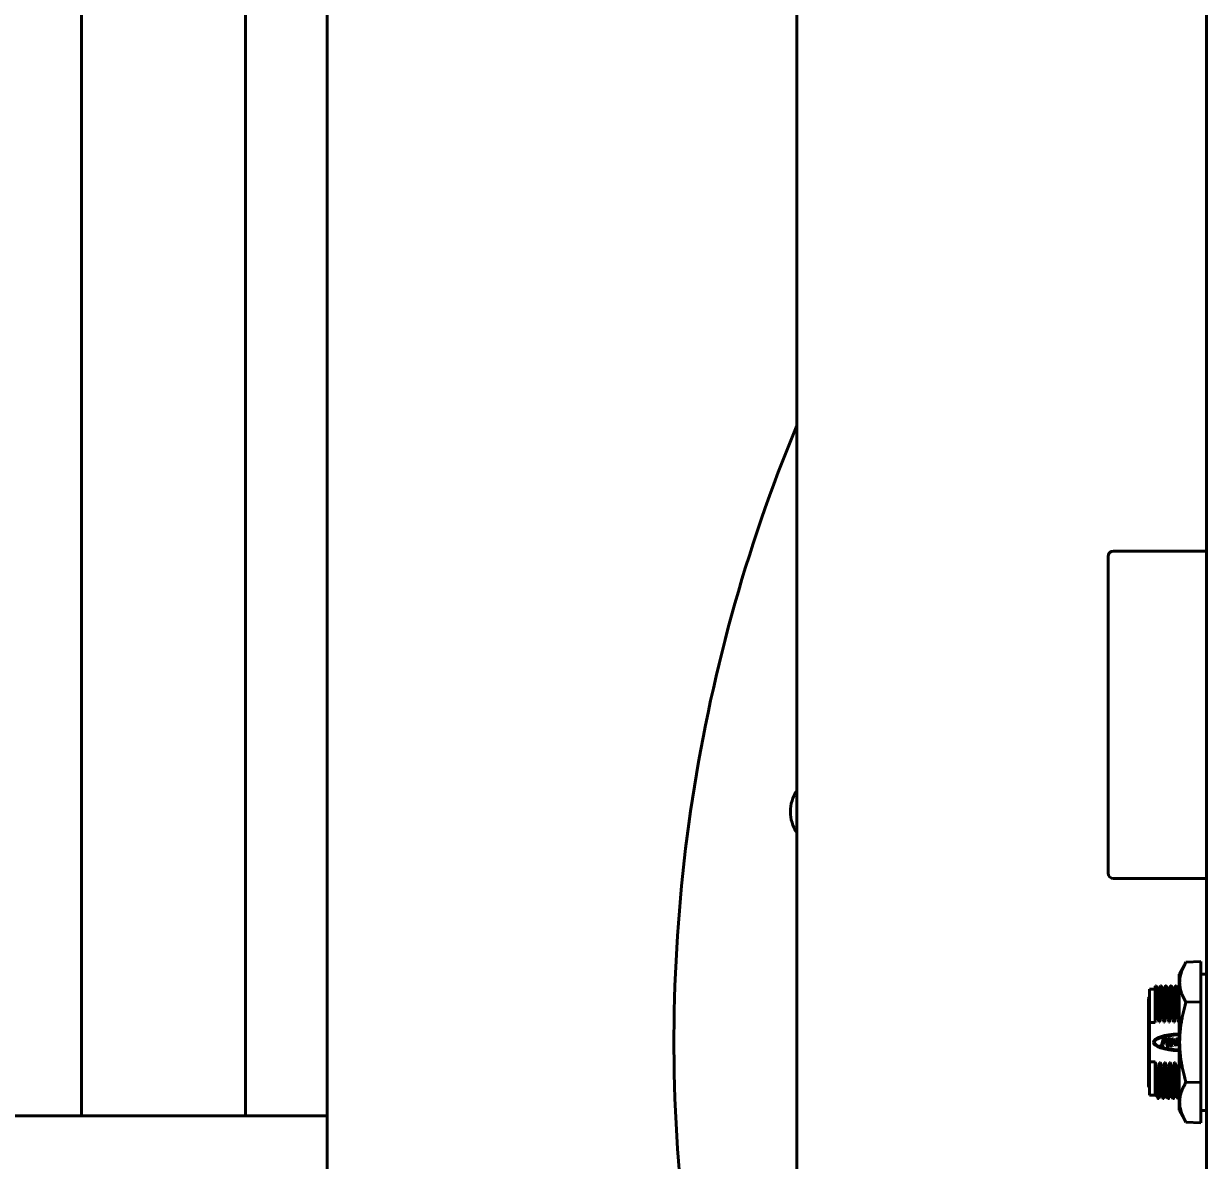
# Model space of a CAD drawing. Header units: millimetres. Extents: x 0 to 5945, y 0 to 4205.
# Drawn here: x 1362.3 to 1578.9, y 1103.8 to 1312 of the extents above; entities that cross this region are included whole.
import ezdxf

# ---------------------------------------------------------------- set-up
doc = ezdxf.new("R2010")
doc.units = ezdxf.units.MM
doc.header["$LTSCALE"] = 5
doc.layers.add('가시적인 것(ISO)', color=3, linetype='Continuous', lineweight=40)
doc.layers.add('치수(ISO)', color=2, linetype='Continuous', lineweight=25)
doc.styles.add('치수 텍스트_PSTEK_POSCO', font='isocp.shx')
doc.dimstyles.new('치수_PSTEK_POSCO', dxfattribs={"dimscale": 5, "dimtxt": 5, "dimasz": 2.5, "dimexe": 2, "dimexo": 2.5, "dimgap": 1, "dimtad": 1, "dimrnd": 1e-08, "dimdsep": 46, "dimtxsty": '치수 텍스트_PSTEK_POSCO', "dimcen": 0.09, "dimdle": 10, "dimclrd": 7, "dimclre": 7, "dimclrt": 2, "dimadec": 1, "dimazin": 2, "dimtfac": 1, "dimtmove": 0, "dimatfit": 3, "dimfxl": 0, "dimtolj": 1, "dimlwd": -1, "dimlwe": -1, "dimarcsym": 0})

# ---------------------------------------------------------------- blocks, each defined once
blk = doc.blocks.new('*D23')
at = {"layer": 'Defpoints', "color": 0}
for p in [(1464.08, 1692.59), (1014.08, 574.39), (1511.38, 574.39)]:
    blk.add_point(p, dxfattribs=at)
at = {"layer": '치수(ISO)', "color": 7}
for p, q in [((1451.58, 1692.59), (1004.08, 1692.59)), ((1014.08, 1680.09), (1014.08, 586.89)), ((1498.88, 574.39), (1004.08, 574.39))]:
    blk.add_line(p, q, dxfattribs=at)
for points in [[(1011.99, 1680.09), (1016.16, 1680.09), (1014.08, 1692.59)], [(1011.99, 586.89), (1016.16, 586.89), (1014.08, 574.39)]]:
    blk.add_solid(points, dxfattribs=at)
at = {"layer": '치수(ISO)', "color": 2, "insert": (996.57, 1096.49), "char_height": 25, "attachment_point": 4, "rotation": 90, "style": '치수 텍스트_PSTEK_POSCO'}
blk.add_mtext('\\A1;1118.2', dxfattribs=at)

msp = doc.modelspace()

# ---------------------------------------------------------------- linework, layer by layer
at = {"layer": '가시적인 것(ISO)'}
for p, q in [((1578.876, 1075.394), (1578.876, 1645.394)), ((1503.876, 1094.394), (1503.876, 1520.394)), ((1372.876, 1448.711), (1372.876, 1111.894)), ((1402.876, 1111.894), (1402.876, 1448.711)), ((1417.876, 1448.711), (1417.876, 1111.894)), ((1561.876, 1215.394), (1567.876, 1215.394)), ((1567.876, 1215.394), (1578.876, 1215.394)), ((1560.876, 1156.394), (1560.876, 1214.394)), ((1567.876, 1155.394), (1561.876, 1155.394)), ((1578.876, 1155.394), (1567.876, 1155.394)), ((1573.876, 1137.865), (1575.146, 1140.065)), ((1575.146, 1140.065), (1577.876, 1140.175)), ((1577.876, 1132.785), (1577.876, 1140.175)), ((1573.876, 1112.924), (1573.876, 1137.865)), ((1578.876, 1137.894), (1577.876, 1137.894)), ((1568.476, 1129.012), (1568.476, 1135.094)), ((1569.476, 1135.094), (1568.476, 1135.094)), ((1569.476, 1135.53), (1569.58, 1135.71)), ((1569.584, 1135.713), (1569.696, 1135.713)), ((1569.699, 1135.71), (1570.04, 1135.121)), ((1570.151, 1135.124), (1570.038, 1135.124)), ((1570.149, 1135.124), (1570.488, 1135.71)), ((1570.491, 1135.713), (1570.604, 1135.713)), ((1570.608, 1135.71), (1570.948, 1135.12)), ((1571.058, 1135.124), (1570.946, 1135.124)), ((1571.056, 1135.124), (1571.395, 1135.71)), ((1571.398, 1135.713), (1571.511, 1135.713)), ((1571.515, 1135.71), (1571.855, 1135.121)), ((1571.965, 1135.124), (1571.853, 1135.124)), ((1571.963, 1135.124), (1572.302, 1135.71)), ((1572.305, 1135.713), (1572.418, 1135.713)), ((1572.422, 1135.71), (1572.762, 1135.121)), ((1572.872, 1135.124), (1572.761, 1135.124)), ((1572.87, 1135.124), (1573.209, 1135.71)), ((1573.212, 1135.713), (1573.325, 1135.713)), ((1573.329, 1135.71), (1573.67, 1135.12)), ((1573.779, 1135.124), (1573.668, 1135.124)), ((1573.777, 1135.124), (1573.876, 1135.295)), ((1568.276, 1133.394), (1568.276, 1117.394)), ((1577.876, 1132.785), (1575.146, 1132.729)), ((1577.876, 1118.004), (1577.876, 1132.785)), ((1568.476, 1129.012), (1569.476, 1129.012)), ((1568.476, 1121.776), (1568.476, 1129.012)), ((1569.476, 1129.012), (1569.476, 1129.384)), ((1569.737, 1130.442), (1569.849, 1130.442)), ((1570.644, 1130.442), (1570.757, 1130.442)), ((1571.551, 1130.442), (1571.664, 1130.442)), ((1572.458, 1130.442), (1572.571, 1130.442)), ((1573.365, 1130.442), (1573.478, 1130.442)), ((1570.474, 1124.754), (1570.533, 1124.808)), ((1570.49, 1124.735), (1570.474, 1124.754)), ((1570.709, 1124.979), (1570.891, 1125.778)), ((1570.74, 1125.962), (1570.804, 1126.022)), ((1570.969, 1125.36), (1570.884, 1124.979)), ((1571.14, 1125.36), (1570.969, 1125.36)), ((1571.038, 1124.794), (1570.975, 1124.735)), ((1571.099, 1125.927), (1570.987, 1125.445)), ((1570.987, 1125.445), (1571.183, 1125.445)), ((1571.031, 1124.808), (1571.038, 1124.794)), ((1571.187, 1125.927), (1571.099, 1125.927)), ((1571.282, 1125.144), (1571.267, 1125.161)), ((1571.343, 1125.176), (1571.282, 1125.144)), ((1571.45, 1125.65), (1571.343, 1125.176)), ((1571.374, 1125.626), (1571.43, 1125.661)), ((1571.43, 1125.661), (1571.45, 1125.65)), ((1571.542, 1124.754), (1571.6, 1124.808)), ((1571.557, 1124.735), (1571.542, 1124.754)), ((1571.597, 1125.631), (1571.581, 1125.64)), ((1571.657, 1125.674), (1571.597, 1125.631)), ((1571.774, 1124.979), (1571.959, 1125.778)), ((1571.808, 1125.962), (1571.872, 1126.022)), ((1572.133, 1125.778), (1571.95, 1124.979)), ((1572.106, 1124.794), (1572.042, 1124.735)), ((1572.099, 1124.808), (1572.106, 1124.794)), ((1572.227, 1124.754), (1572.285, 1124.808)), ((1572.239, 1124.735), (1572.227, 1124.754)), ((1572.372, 1126.003), (1572.314, 1125.949)), ((1572.358, 1126.022), (1572.372, 1126.003)), ((1572.461, 1124.979), (1572.654, 1125.816)), ((1572.491, 1125.962), (1572.546, 1126.016)), ((1572.503, 1125.947), (1572.491, 1125.962)), ((1572.748, 1125.843), (1572.567, 1124.979)), ((1572.725, 1124.794), (1572.661, 1124.735)), ((1572.716, 1124.808), (1572.725, 1124.794)), ((1573.288, 1124.713), (1572.748, 1125.843)), ((1572.855, 1126.022), (1573.339, 1124.959)), ((1573.364, 1124.713), (1573.288, 1124.713)), ((1573.339, 1124.959), (1573.5, 1125.788)), ((1573.34, 1125.962), (1573.403, 1126.022)), ((1573.601, 1125.788), (1573.364, 1124.713)), ((1573.676, 1124.754), (1573.734, 1124.808)), ((1573.692, 1124.735), (1573.676, 1124.754)), ((1573.837, 1126.003), (1573.781, 1125.949)), ((1573.823, 1126.022), (1573.837, 1126.003)), ((1569.476, 1121.776), (1568.476, 1121.776)), ((1568.476, 1115.694), (1568.476, 1121.776)), ((1569.476, 1121.702), (1569.476, 1121.776)), ((1569.996, 1120.347), (1569.884, 1120.347)), ((1570.905, 1120.347), (1570.791, 1120.347)), ((1571.227, 1121.698), (1571.341, 1121.698)), ((1571.812, 1120.347), (1571.699, 1120.347)), ((1572.719, 1120.347), (1572.606, 1120.347)), ((1573.626, 1120.347), (1573.513, 1120.347)), ((1570.356, 1119.594), (1570.356, 1119.594)), ((1570.375, 1118.642), (1570.375, 1118.642)), ((1570.488, 1118.641), (1570.488, 1118.641)), ((1575.146, 1118.059), (1577.876, 1118.004)), ((1577.876, 1110.614), (1577.876, 1118.004)), ((1569.476, 1115.694), (1568.476, 1115.694)), ((1569.586, 1115.667), (1569.476, 1115.477)), ((1569.694, 1115.667), (1569.584, 1115.667)), ((1570.034, 1115.079), (1569.692, 1115.67)), ((1570.493, 1115.667), (1570.153, 1115.079)), ((1570.601, 1115.667), (1570.491, 1115.667)), ((1570.941, 1115.079), (1570.6, 1115.67)), ((1571.4, 1115.665), (1571.061, 1115.079)), ((1571.509, 1115.665), (1571.398, 1115.665)), ((1571.848, 1115.079), (1571.508, 1115.668)), ((1572.307, 1115.665), (1571.968, 1115.079)), ((1572.417, 1115.665), (1572.305, 1115.665)), ((1572.755, 1115.079), (1572.415, 1115.668)), ((1573.214, 1115.665), (1572.875, 1115.079)), ((1573.324, 1115.665), (1573.212, 1115.665)), ((1573.663, 1115.079), (1573.322, 1115.668)), ((1570.037, 1115.076), (1570.15, 1115.076)), ((1570.944, 1115.076), (1571.058, 1115.076)), ((1571.852, 1115.076), (1571.965, 1115.076)), ((1572.759, 1115.076), (1572.872, 1115.076)), ((1573.666, 1115.076), (1573.779, 1115.076)), ((1573.876, 1115.241), (1573.782, 1115.079)), ((1177.876, 1111.894), (1417.876, 1111.894)), ((1417.876, 1111.894), (1417.876, 1096.894)), ((1573.876, 1112.924), (1575.146, 1110.724)), ((1578.876, 1112.894), (1577.876, 1112.894)), ((1575.146, 1110.724), (1577.876, 1110.614))]:
    msp.add_line(p, q, dxfattribs=at)
for centre, radius, start, end in [((1776.376, 1125.394), 295, 157.47744, 186.03205), ((1561.876, 1214.394), 1, 90, 180), ((1509.701, 1167.632), 7, 146.30692, 213.69308), ((1561.876, 1156.394), 1, 180, 270), ((1568.476, 1133.394), 0.2, 90, 180), ((1568.476, 1117.394), 0.2, 180, 270)]:
    msp.add_arc(centre, radius, start, end, dxfattribs=at)
for centre, major_axis, ratio, start_param, end_param in [((1574.976, 1125.394), (5.8, 0), 0.2758621, 1.7616073, 3.1415927), ((1574.976, 1125.394), (5.6, 0), 0.25, 1.7685105, 3.1415927), ((1574.976, 1125.394), (5.8, 0), 0.2758621, 3.1415927, 4.521578), ((1574.976, 1125.394), (5.6, 0), 0.25, 3.1415927, 4.5146748), ((1571.301, 1124.495), (1.07, -0.142), 0.1917188, 1.9063039, 2.1767686), ((1569.091, 1123.896), (2.176, 1.418), 0.1670275, 6.1747544, 6.5340703), ((1567.691, 1128.936), (3.63, -3.443), 0.1578443, 6.1183124, 6.3038624), ((1569.539, 1125.587), (1.967, 0.288), 0.0924595, 0.2116054, 0.5634262), ((1571.318, 1126.372), (-0.009, -0.882), 0.134896, 0.1872948, 0.5639309), ((1569.329, 1115.462), (-2.21, -10.387), 0.0413679, 2.9495832, 3.0793387), ((1572.369, 1124.495), (1.07, -0.142), 0.1917158, 1.9062805, 2.1767545), ((1571.175, 1126.575), (1.673, -0.346), 0.2648858, 5.1959274, 5.3758101), ((1571.662, 1125.6), (-0.287, -0.324), 0.3567504, 2.7581488, 3.2301409), ((1571.861, 1125.601), (-0.103, -0.285), 0.1382482, 2.2921434, 2.7768595), ((1572.243, 1125.495), (0.122, -0.66), 0.3105123, 0.2262824, 0.6173129), ((1572.751, 1124.569), (0.657, -0.082), 0.2349117, 1.7369667, 2.0604087), ((1572.264, 1125.933), (0.357, -0.002), 0.0588768, 0.1643971, 0.8349243), ((1571.092, 1124.608), (1.553, 1.307), 0.1707865, 6.1404925, 6.3816425), ((1572.592, 1125.706), (-0.065, -0.173), 0.1448799, 2.3112342, 2.7728068), ((1574.835, 1125.204), (1.202, -0.668), 0.2815411, 2.7743167, 3.0531672), ((1571.205, 1125.538), (2.659, -0.671), 0.1143849, 5.9977258, 6.2095858)]:
    msp.add_ellipse(centre, major_axis=major_axis, ratio=ratio, start_param=start_param, end_param=end_param, dxfattribs=at)
for points in [[(1575.146, 1140.065), (1572.991, 1136.332), (1575.146, 1132.729)], [(1575.146, 1132.729), (1572.991, 1125.394), (1575.146, 1118.059)], [(1575.146, 1118.059), (1572.991, 1114.457), (1575.146, 1110.724)]]:
    msp.add_rational_spline(points, [1.24077700271, 1.4412632765, 1.24077700271], degree=2, dxfattribs=at)
for points, knots in [([(1569.476, 1129.384), (1569.476, 1130.09), (1569.476, 1130.763), (1569.476, 1132.009), (1569.476, 1132.579), (1569.476, 1133.942), (1569.476, 1134.594), (1569.476, 1135.376), (1569.476, 1135.53), (1569.476, 1135.53)], [0.0000042, 0.0000042, 0.0000042, 0.0000042, 0.2293204, 0.2293204, 0.4607423, 0.4607423, 0.8568907, 0.8568907, 1.2060205, 1.2060205, 1.2060205, 1.2060205]), ([(1569.58, 1135.71), (1569.589, 1135.725), (1569.598, 1135.683), (1569.618, 1135.455), (1569.63, 1135.233), (1569.648, 1134.707), (1569.656, 1134.451), (1569.67, 1133.929), (1569.676, 1133.681), (1569.691, 1133.002), (1569.7, 1132.546), (1569.718, 1131.549), (1569.728, 1131.011), (1569.737, 1130.442)], [0.7414447, 0.7414447, 0.7414447, 0.7414447, 0.9303668, 0.9303668, 1.1734305, 1.1734305, 1.3413473, 1.3413473, 1.4696628, 1.4696628, 1.6648162, 1.6648162, 1.8607312, 1.8607312, 1.8607312, 1.8607312]), ([(1569.849, 1130.442), (1569.837, 1131.191), (1569.826, 1131.885), (1569.803, 1133.084), (1569.791, 1133.595), (1569.771, 1134.333), (1569.764, 1134.597), (1569.748, 1135.099), (1569.739, 1135.314), (1569.718, 1135.629), (1569.706, 1135.713), (1569.696, 1135.713)], [0.000001, 0.000001, 0.000001, 0.000001, 0.2578118, 0.2578118, 0.4964857, 0.4964857, 0.6622203, 0.6622203, 0.8668875, 0.8668875, 1.0947056, 1.0947056, 1.0947056, 1.0947056]), ([(1570.207, 1129.091), (1570.205, 1129.182), (1570.204, 1129.272), (1570.201, 1129.464), (1570.199, 1129.565), (1570.19, 1130.109), (1570.184, 1130.536), (1570.173, 1131.169), (1570.169, 1131.39), (1570.162, 1131.774), (1570.159, 1131.939), (1570.15, 1132.385), (1570.143, 1132.653), (1570.133, 1133.031), (1570.13, 1133.154), (1570.124, 1133.377), (1570.121, 1133.477), (1570.11, 1133.883), (1570.103, 1134.15), (1570.092, 1134.461), (1570.089, 1134.544), (1570.082, 1134.681), (1570.08, 1134.737), (1570.072, 1134.866), (1570.067, 1134.931), (1570.056, 1135.044), (1570.05, 1135.086), (1570.043, 1135.113), (1570.041, 1135.118), (1570.04, 1135.121)], [0.0000559, 0.0000559, 0.0000559, 0.0000559, 0.0295155, 0.0295155, 0.063103, 0.063103, 0.2115541, 0.2115541, 0.2948344, 0.2948344, 0.3612605, 0.3612605, 0.4792978, 0.4792978, 0.5394979, 0.5394979, 0.5930726, 0.5930726, 0.7653786, 0.7653786, 0.8365214, 0.8365214, 0.8950194, 0.8950194, 0.9852947, 0.9852947, 1.0939013, 1.0939013, 1.1259887, 1.1259887, 1.1259887, 1.1259887]), ([(1570.151, 1135.124), (1570.151, 1135.124), (1570.151, 1135.124), (1570.154, 1135.124), (1570.157, 1135.117), (1570.164, 1135.085), (1570.167, 1135.059), (1570.178, 1134.946), (1570.186, 1134.826), (1570.202, 1134.491), (1570.211, 1134.271), (1570.228, 1133.755), (1570.237, 1133.465), (1570.249, 1132.953), (1570.253, 1132.761), (1570.264, 1132.209), (1570.272, 1131.831), (1570.283, 1131.239), (1570.286, 1131.044), (1570.299, 1130.4), (1570.307, 1129.931), (1570.318, 1129.327), (1570.319, 1129.21), (1570.321, 1129.091)], [4.2347429, 4.2347429, 4.2347429, 4.2347429, 4.2351609, 4.2351609, 4.2993114, 4.2993114, 4.3742543, 4.3742543, 4.5345358, 4.5345358, 4.7067256, 4.7067256, 4.8695457, 4.8695457, 4.9591561, 4.9591561, 5.1130645, 5.1130645, 5.1852827, 5.1852827, 5.3459225, 5.3459225, 5.3842368, 5.3842368, 5.3842368, 5.3842368]), ([(1570.488, 1135.71), (1570.495, 1135.724), (1570.503, 1135.693), (1570.52, 1135.528), (1570.529, 1135.373), (1570.547, 1134.954), (1570.556, 1134.699), (1570.578, 1133.934), (1570.591, 1133.365), (1570.611, 1132.37), (1570.617, 1132.015), (1570.63, 1131.258), (1570.637, 1130.859), (1570.644, 1130.442)], [4.3135885, 4.3135885, 4.3135885, 4.3135885, 4.4788692, 4.4788692, 4.6794026, 4.6794026, 4.8669111, 4.8669111, 5.1482765, 5.1482765, 5.2899094, 5.2899094, 5.4332392, 5.4332392, 5.4332392, 5.4332392]), ([(1570.757, 1130.442), (1570.747, 1131.048), (1570.738, 1131.619), (1570.718, 1132.669), (1570.708, 1133.147), (1570.692, 1133.868), (1570.685, 1134.138), (1570.675, 1134.508), (1570.671, 1134.629), (1570.658, 1135.019), (1570.649, 1135.24), (1570.629, 1135.585), (1570.619, 1135.688), (1570.607, 1135.712), (1570.605, 1135.713), (1570.604, 1135.713)], [0.000001, 0.000001, 0.000001, 0.000001, 0.2086512, 0.2086512, 0.4166256, 0.4166256, 0.5632822, 0.5632822, 0.6422274, 0.6422274, 0.8394582, 0.8394582, 1.0658651, 1.0658651, 1.0943596, 1.0943596, 1.0943596, 1.0943596]), ([(1570.948, 1135.12), (1570.949, 1135.119), (1570.95, 1135.117), (1570.971, 1135.057), (1570.99, 1134.705), (1571.028, 1133.621), (1571.047, 1132.805), (1571.083, 1131.044), (1571.1, 1130.019), (1571.115, 1129.091)], [-0.75584276, -0.75584276, -0.75584276, -0.75584276, -0.7483725, -0.7483725, -0.55015125, -0.55015125, -0.30093604, -0.30093604, 0, 0, 0, 0]), ([(1571.058, 1135.124), (1571.06, 1135.124), (1571.062, 1135.121), (1571.085, 1135.057), (1571.103, 1134.705), (1571.142, 1133.621), (1571.161, 1132.805), (1571.196, 1131.044), (1571.213, 1130.019), (1571.228, 1129.091)], [1.10521014, 1.10521014, 1.10521014, 1.10521014, 1.12587038, 1.12587038, 1.33725668, 1.33725668, 1.60302375, 1.60302375, 1.92394676, 1.92394676, 1.92394676, 1.92394676]), ([(1571.395, 1135.71), (1571.397, 1135.714), (1571.4, 1135.714), (1571.413, 1135.688), (1571.423, 1135.584), (1571.443, 1135.239), (1571.452, 1135.017), (1571.465, 1134.627), (1571.469, 1134.506), (1571.479, 1134.138), (1571.486, 1133.87), (1571.503, 1133.151), (1571.512, 1132.673), (1571.531, 1131.621), (1571.541, 1131.05), (1571.551, 1130.442)], [1.9168208, 1.9168208, 1.9168208, 1.9168208, 1.9705985, 1.9705985, 2.1972149, 2.1972149, 2.394561, 2.394561, 2.4734645, 2.4734645, 2.6188598, 2.6188598, 2.8272445, 2.8272445, 3.0363189, 3.0363189, 3.0363189, 3.0363189]), ([(1571.664, 1130.442), (1571.653, 1131.186), (1571.64, 1131.875), (1571.62, 1132.952), (1571.611, 1133.369), (1571.596, 1133.976), (1571.591, 1134.192), (1571.576, 1134.698), (1571.568, 1134.956), (1571.554, 1135.269), (1571.549, 1135.362), (1571.536, 1135.575), (1571.528, 1135.661), (1571.517, 1135.707), (1571.514, 1135.713), (1571.511, 1135.713)], [0.000001, 0.000001, 0.000001, 0.000001, 0.2559486, 0.2559486, 0.445259, 0.445259, 0.5654299, 0.5654299, 0.7548533, 0.7548533, 0.8555968, 0.8555968, 1.0337886, 1.0337886, 1.094341, 1.094341, 1.094341, 1.094341]), ([(1571.855, 1135.121), (1571.87, 1135.095), (1571.887, 1134.911), (1571.921, 1134.082), (1571.94, 1133.452), (1571.971, 1131.993), (1571.981, 1131.467), (1572.002, 1130.333), (1572.012, 1129.725), (1572.022, 1129.09)], [-1.3212678, -1.3212678, -1.3212678, -1.3212678, -0.8395046, -0.8395046, -0.4108832, -0.4108832, -0.2057833, -0.2057833, 0, 0, 0, 0]), ([(1571.965, 1135.124), (1571.981, 1135.124), (1571.998, 1134.948), (1572.034, 1134.082), (1572.053, 1133.452), (1572.084, 1131.993), (1572.095, 1131.467), (1572.115, 1130.333), (1572.125, 1129.725), (1572.135, 1129.09)], [3.59443048, 3.59443048, 3.59443048, 3.59443048, 3.93545673, 3.93545673, 4.21549589, 4.21549589, 4.34949758, 4.34949758, 4.48394582, 4.48394582, 4.48394582, 4.48394582]), ([(1572.302, 1135.71), (1572.306, 1135.718), (1572.31, 1135.711), (1572.329, 1135.623), (1572.343, 1135.401), (1572.366, 1134.827), (1572.374, 1134.575), (1572.388, 1134.059), (1572.394, 1133.814), (1572.406, 1133.308), (1572.411, 1133.052), (1572.431, 1132.091), (1572.444, 1131.303), (1572.458, 1130.442)], [4.3133257, 4.3133257, 4.3133257, 4.3133257, 4.4064252, 4.4064252, 4.7159522, 4.7159522, 4.8895285, 4.8895285, 5.0204662, 5.0204662, 5.1370735, 5.1370735, 5.4334512, 5.4334512, 5.4334512, 5.4334512]), ([(1572.571, 1130.442), (1572.563, 1130.958), (1572.555, 1131.448), (1572.541, 1132.193), (1572.536, 1132.466), (1572.522, 1133.189), (1572.513, 1133.606), (1572.497, 1134.244), (1572.49, 1134.487), (1572.479, 1134.828), (1572.475, 1134.946), (1572.462, 1135.266), (1572.453, 1135.43), (1572.439, 1135.617), (1572.433, 1135.668), (1572.424, 1135.707), (1572.421, 1135.713), (1572.418, 1135.713)], [0.000001, 0.000001, 0.000001, 0.000001, 0.1775623, 0.1775623, 0.2880686, 0.2880686, 0.4855654, 0.4855654, 0.63237, 0.63237, 0.7224337, 0.7224337, 0.9050859, 0.9050859, 1.030779, 1.030779, 1.0940936, 1.0940936, 1.0940936, 1.0940936]), ([(1572.762, 1135.121), (1572.781, 1135.088), (1572.799, 1134.804), (1572.834, 1133.907), (1572.853, 1133.172), (1572.88, 1131.906), (1572.89, 1131.394), (1572.909, 1130.295), (1572.919, 1129.708), (1572.929, 1129.091)], [-1.0091894, -1.0091894, -1.0091894, -1.0091894, -0.7464096, -0.7464096, -0.4001129, -0.4001129, -0.1999697, -0.1999697, 0, 0, 0, 0]), ([(1572.872, 1135.124), (1572.893, 1135.124), (1572.911, 1134.829), (1572.948, 1133.907), (1572.966, 1133.172), (1572.993, 1131.906), (1573.003, 1131.394), (1573.023, 1130.295), (1573.033, 1129.708), (1573.043, 1129.091)], [3.5154565, 3.5154565, 3.5154565, 3.5154565, 3.8660147, 3.8660147, 4.3000441, 4.3000441, 4.5508927, 4.5508927, 4.8015238, 4.8015238, 4.8015238, 4.8015238]), ([(1573.209, 1135.71), (1573.213, 1135.717), (1573.217, 1135.711), (1573.227, 1135.666), (1573.233, 1135.618), (1573.243, 1135.489), (1573.248, 1135.414), (1573.262, 1135.124), (1573.272, 1134.848), (1573.29, 1134.275), (1573.297, 1134.02), (1573.313, 1133.308), (1573.323, 1132.816), (1573.339, 1131.994), (1573.344, 1131.704), (1573.355, 1131.093), (1573.36, 1130.773), (1573.365, 1130.442)], [4.3137166, 4.3137166, 4.3137166, 4.3137166, 4.4048115, 4.4048115, 4.5236908, 4.5236908, 4.6223241, 4.6223241, 4.8439406, 4.8439406, 4.9877627, 4.9877627, 5.2071397, 5.2071397, 5.3186089, 5.3186089, 5.4324693, 5.4324693, 5.4324693, 5.4324693]), ([(1573.478, 1130.442), (1573.47, 1130.97), (1573.462, 1131.471), (1573.445, 1132.403), (1573.436, 1132.833), (1573.419, 1133.641), (1573.41, 1134.011), (1573.392, 1134.671), (1573.382, 1134.951), (1573.363, 1135.384), (1573.354, 1135.536), (1573.338, 1135.684), (1573.332, 1135.713), (1573.325, 1135.713)], [0.000001, 0.000001, 0.000001, 0.000001, 0.1815864, 0.1815864, 0.3616743, 0.3616743, 0.5537251, 0.5537251, 0.7574263, 0.7574263, 0.9587101, 0.9587101, 1.0943423, 1.0943423, 1.0943423, 1.0943423]), ([(1573.67, 1135.12), (1573.686, 1135.091), (1573.703, 1134.865), (1573.739, 1133.98), (1573.758, 1133.286), (1573.786, 1131.937), (1573.796, 1131.422), (1573.816, 1130.308), (1573.826, 1129.712), (1573.836, 1129.091)], [-1.1305022, -1.1305022, -1.1305022, -1.1305022, -0.7880239, -0.7880239, -0.4040334, -0.4040334, -0.2016665, -0.2016665, 0, 0, 0, 0]), ([(1573.779, 1135.124), (1573.797, 1135.124), (1573.815, 1134.896), (1573.848, 1134.09), (1573.862, 1133.602), (1573.876, 1132.998)], [6.69818425, 6.69818425, 6.69818425, 6.69818425, 7.08403649, 7.08403649, 7.39145673, 7.39145673, 7.39145673, 7.39145673]), ([(1569.737, 1130.442), (1569.689, 1130.264), (1569.643, 1130.086), (1569.556, 1129.733), (1569.515, 1129.559), (1569.477, 1129.384)], [-0.10893792, -0.10893792, -0.10893792, -0.10893792, -0.0536825, -0.0536825, 0, 0, 0, 0]), ([(1570.207, 1129.091), (1570.155, 1129.313), (1570.099, 1129.535), (1569.98, 1129.985), (1569.916, 1130.214), (1569.849, 1130.442)], [-0.13975055, -0.13975055, -0.13975055, -0.13975055, -0.07128731, -0.07128731, -0.00002815, -0.00002815, -0.00002815, -0.00002815]), ([(1570.321, 1129.091), (1570.302, 1129.091), (1570.283, 1129.091), (1570.245, 1129.091), (1570.226, 1129.091), (1570.207, 1129.091)], [-0.011446096, -0.011446096, -0.011446096, -0.011446096, -0.005745041, -0.005745041, -0.000000114, -0.000000114, -0.000000114, -0.000000114]), ([(1570.644, 1130.442), (1570.583, 1130.214), (1570.524, 1129.986), (1570.417, 1129.536), (1570.367, 1129.314), (1570.321, 1129.091)], [-0.13889662, -0.13889662, -0.13889662, -0.13889662, -0.0682014, -0.0682014, -0.00001531, -0.00001531, -0.00001531, -0.00001531]), ([(1571.115, 1129.091), (1571.063, 1129.313), (1571.008, 1129.535), (1570.888, 1129.985), (1570.824, 1130.214), (1570.757, 1130.442)], [-0.13974804, -0.13974804, -0.13974804, -0.13974804, -0.0712245, -0.0712245, -0.00000951, -0.00000951, -0.00000951, -0.00000951]), ([(1571.228, 1129.091), (1571.209, 1129.091), (1571.19, 1129.091), (1571.153, 1129.091), (1571.134, 1129.091), (1571.115, 1129.091)], [-0.011355843, -0.011355843, -0.011355843, -0.011355843, -0.005684941, -0.005684941, -0.000015072, -0.000015072, -0.000015072, -0.000015072]), ([(1571.551, 1130.442), (1571.49, 1130.214), (1571.431, 1129.986), (1571.324, 1129.536), (1571.274, 1129.314), (1571.228, 1129.091)], [-0.13889926, -0.13889926, -0.13889926, -0.13889926, -0.06819181, -0.06819181, 0, 0, 0, 0]), ([(1572.022, 1129.09), (1571.97, 1129.313), (1571.915, 1129.535), (1571.795, 1129.986), (1571.731, 1130.214), (1571.664, 1130.442)], [-0.1397916, -0.1397916, -0.1397916, -0.1397916, -0.07118764, -0.07118764, -0.00000281, -0.00000281, -0.00000281, -0.00000281]), ([(1572.135, 1129.09), (1572.117, 1129.09), (1572.098, 1129.09), (1572.06, 1129.09), (1572.041, 1129.09), (1572.022, 1129.09)], [-0.011392359, -0.011392359, -0.011392359, -0.011392359, -0.005716617, -0.005716617, -0.000044428, -0.000044428, -0.000044428, -0.000044428]), ([(1572.458, 1130.442), (1572.397, 1130.214), (1572.338, 1129.986), (1572.231, 1129.536), (1572.181, 1129.313), (1572.136, 1129.091)], [-0.13893351, -0.13893351, -0.13893351, -0.13893351, -0.06825558, -0.06825558, 0, 0, 0, 0]), ([(1572.929, 1129.091), (1572.877, 1129.314), (1572.822, 1129.535), (1572.703, 1129.986), (1572.639, 1130.214), (1572.571, 1130.442)], [-0.13983379, -0.13983379, -0.13983379, -0.13983379, -0.07118482, -0.07118482, -0.00000499, -0.00000499, -0.00000499, -0.00000499]), ([(1573.043, 1129.091), (1573.024, 1129.091), (1573.005, 1129.091), (1572.967, 1129.091), (1572.948, 1129.091), (1572.929, 1129.091)], [-0.011348355, -0.011348355, -0.011348355, -0.011348355, -0.005678347, -0.005678347, -0.000009147, -0.000009147, -0.000009147, -0.000009147]), ([(1573.365, 1130.442), (1573.304, 1130.214), (1573.245, 1129.986), (1573.138, 1129.535), (1573.088, 1129.314), (1573.043, 1129.091)], [-0.13881218, -0.13881218, -0.13881218, -0.13881218, -0.06822643, -0.06822643, 0, 0, 0, 0]), ([(1573.836, 1129.091), (1573.784, 1129.313), (1573.729, 1129.535), (1573.61, 1129.986), (1573.545, 1130.214), (1573.478, 1130.442)], [-0.13976226, -0.13976226, -0.13976226, -0.13976226, -0.0711975, -0.0711975, -0.0000093, -0.0000093, -0.0000093, -0.0000093]), ([(1569.476, 1121.703), (1569.485, 1121.703), (1569.493, 1121.703), (1569.509, 1121.703), (1569.517, 1121.703), (1569.525, 1121.703)], [-0.0051007561, -0.0051007561, -0.0051007561, -0.0051007561, -0.002597051, -0.002597051, -0.0002084701, -0.0002084701, -0.0002084701, -0.0002084701]), ([(1569.476, 1118.227), (1569.476, 1118.689), (1569.476, 1119.202), (1569.476, 1120.361), (1569.476, 1121.015), (1569.476, 1121.701)], [0.00009603, 0.00009603, 0.00009603, 0.00009603, 0.20539549, 0.20539549, 0.42988737, 0.42988737, 0.42988737, 0.42988737]), ([(1569.525, 1121.703), (1569.578, 1121.479), (1569.633, 1121.255), (1569.753, 1120.803), (1569.817, 1120.575), (1569.884, 1120.347)], [-0.14033979, -0.14033979, -0.14033979, -0.14033979, -0.07118876, -0.07118876, -0.00000564, -0.00000564, -0.00000564, -0.00000564]), ([(1569.525, 1121.703), (1569.529, 1121.463), (1569.533, 1121.228), (1569.542, 1120.654), (1569.548, 1120.321), (1569.561, 1119.632), (1569.568, 1119.281), (1569.581, 1118.632), (1569.587, 1118.336), (1569.602, 1117.674), (1569.61, 1117.329), (1569.624, 1116.821), (1569.63, 1116.635), (1569.642, 1116.334), (1569.647, 1116.214), (1569.657, 1116.027), (1569.662, 1115.955), (1569.672, 1115.801), (1569.678, 1115.736), (1569.687, 1115.685), (1569.689, 1115.675), (1569.692, 1115.67)], [0.0000138, 0.0000138, 0.0000138, 0.0000138, 0.0776834, 0.0776834, 0.1931859, 0.1931859, 0.3257509, 0.3257509, 0.4526178, 0.4526178, 0.6291602, 0.6291602, 0.7517901, 0.7517901, 0.8551057, 0.8551057, 0.9384712, 0.9384712, 1.0692003, 1.0692003, 1.1255396, 1.1255396, 1.1255396, 1.1255396]), ([(1569.884, 1120.347), (1569.89, 1119.983), (1569.896, 1119.632), (1569.908, 1118.963), (1569.913, 1118.644), (1569.93, 1117.753), (1569.942, 1117.23), (1569.961, 1116.494), (1569.968, 1116.237), (1569.984, 1115.732), (1569.994, 1115.509), (1570.014, 1115.194), (1570.023, 1115.103), (1570.034, 1115.077), (1570.036, 1115.076), (1570.037, 1115.076)], [0.000001, 0.000001, 0.000001, 0.000001, 0.1251082, 0.1251082, 0.2490433, 0.2490433, 0.4913716, 0.4913716, 0.6498155, 0.6498155, 0.8547075, 0.8547075, 1.0611773, 1.0611773, 1.0943562, 1.0943562, 1.0943562, 1.0943562]), ([(1569.996, 1120.347), (1570.058, 1120.574), (1570.116, 1120.803), (1570.224, 1121.253), (1570.274, 1121.475), (1570.32, 1121.698)], [-0.13903698, -0.13903698, -0.13903698, -0.13903698, -0.06833088, -0.06833088, -0.00008384, -0.00008384, -0.00008384, -0.00008384]), ([(1570.153, 1115.079), (1570.145, 1115.066), (1570.138, 1115.096), (1570.119, 1115.289), (1570.106, 1115.522), (1570.079, 1116.237), (1570.066, 1116.74), (1570.035, 1118.182), (1570.014, 1119.197), (1569.996, 1120.347)], [1.2787875, 1.2787875, 1.2787875, 1.2787875, 1.4423313, 1.4423313, 1.7090634, 1.7090634, 2.0033326, 2.0033326, 2.3988543, 2.3988543, 2.3988543, 2.3988543]), ([(1570.32, 1121.698), (1570.335, 1120.804), (1570.349, 1119.958), (1570.364, 1119.202), (1570.368, 1118.971), (1570.373, 1118.748), (1570.377, 1118.535), (1570.387, 1118.052), (1570.397, 1117.619), (1570.407, 1117.244), (1570.422, 1116.704), (1570.437, 1116.287), (1570.452, 1116.018), (1570.454, 1115.976), (1570.457, 1115.937), (1570.459, 1115.902), (1570.464, 1115.827), (1570.469, 1115.77), (1570.474, 1115.731), (1570.478, 1115.702), (1570.482, 1115.683), (1570.485, 1115.674), (1570.487, 1115.67), (1570.489, 1115.667), (1570.491, 1115.667)], [0.0000117, 0.0000117, 0.0000117, 0.0000117, 0.125, 0.125, 0.125, 0.16325996, 0.16325996, 0.16325996, 0.25, 0.25, 0.25, 0.375, 0.375, 0.375, 0.39485443, 0.39485443, 0.39485443, 0.4375, 0.4375, 0.4375, 0.46875, 0.46875, 0.46875, 0.48352711, 0.48352711, 0.48352711, 0.48352711]), ([(1570.434, 1121.698), (1570.485, 1121.476), (1570.541, 1121.254), (1570.66, 1120.803), (1570.724, 1120.574), (1570.791, 1120.347)], [-0.13961299, -0.13961299, -0.13961299, -0.13961299, -0.07113436, -0.07113436, -0.00000322, -0.00000322, -0.00000322, -0.00000322]), ([(1570.434, 1121.698), (1570.453, 1120.521), (1570.471, 1119.438), (1570.49, 1118.535), (1570.518, 1117.231), (1570.545, 1116.306), (1570.572, 1115.902), (1570.582, 1115.763), (1570.591, 1115.686), (1570.601, 1115.67)], [0.00001352, 0.00001352, 0.00001352, 0.00001352, 0.16074737, 0.16074737, 0.16074737, 0.3929542, 0.3929542, 0.3929542, 0.47310346, 0.47310346, 0.47310346, 0.47310346]), ([(1570.791, 1120.347), (1570.798, 1119.949), (1570.804, 1119.567), (1570.817, 1118.841), (1570.823, 1118.498), (1570.842, 1117.545), (1570.854, 1116.996), (1570.875, 1116.226), (1570.884, 1115.957), (1570.901, 1115.52), (1570.91, 1115.353), (1570.927, 1115.131), (1570.936, 1115.076), (1570.944, 1115.076)], [0.000001, 0.000001, 0.000001, 0.000001, 0.1368012, 0.1368012, 0.2721895, 0.2721895, 0.5371193, 0.5371193, 0.7219674, 0.7219674, 0.9088694, 0.9088694, 1.0944107, 1.0944107, 1.0944107, 1.0944107]), ([(1570.905, 1120.347), (1570.966, 1120.574), (1571.024, 1120.803), (1571.132, 1121.253), (1571.182, 1121.475), (1571.227, 1121.698)], [-0.13888089, -0.13888089, -0.13888089, -0.13888089, -0.06820073, -0.06820073, -0.00000092, -0.00000092, -0.00000092, -0.00000092]), ([(1571.061, 1115.079), (1571.052, 1115.064), (1571.044, 1115.105), (1571.029, 1115.268), (1571.023, 1115.358), (1571.008, 1115.658), (1570.999, 1115.907), (1570.984, 1116.383), (1570.979, 1116.569), (1570.962, 1117.222), (1570.951, 1117.754), (1570.928, 1118.959), (1570.916, 1119.627), (1570.905, 1120.347)], [4.3137994, 4.3137994, 4.3137994, 4.3137994, 4.5012015, 4.5012015, 4.6260296, 4.6260296, 4.8285372, 4.8285372, 4.9389111, 4.9389111, 5.1856619, 5.1856619, 5.4331689, 5.4331689, 5.4331689, 5.4331689]), ([(1571.227, 1121.698), (1571.237, 1121.088), (1571.247, 1120.503), (1571.267, 1119.41), (1571.276, 1118.901), (1571.302, 1117.679), (1571.321, 1116.914), (1571.359, 1115.955), (1571.377, 1115.665), (1571.398, 1115.665)], [-6.8630213, -6.8630213, -6.8630213, -6.8630213, -6.560137, -6.560137, -6.2576675, -6.2576675, -5.7608577, -5.7608577, -5.3744603, -5.3744603, -5.3744603, -5.3744603]), ([(1571.341, 1121.698), (1571.393, 1121.475), (1571.448, 1121.253), (1571.567, 1120.803), (1571.632, 1120.575), (1571.699, 1120.347)], [-0.13971942, -0.13971942, -0.13971942, -0.13971942, -0.07119302, -0.07119302, -0.00000822, -0.00000822, -0.00000822, -0.00000822]), ([(1571.341, 1121.698), (1571.351, 1121.088), (1571.36, 1120.503), (1571.38, 1119.41), (1571.39, 1118.901), (1571.416, 1117.679), (1571.434, 1116.914), (1571.471, 1115.981), (1571.489, 1115.701), (1571.508, 1115.668)], [0.00000092, 0.00000092, 0.00000092, 0.00000092, 0.19788997, 0.19788997, 0.39550795, 0.39550795, 0.7200979, 0.7200979, 0.95712283, 0.95712283, 0.95712283, 0.95712283]), ([(1571.699, 1120.347), (1571.704, 1120.007), (1571.71, 1119.678), (1571.721, 1119.014), (1571.727, 1118.683), (1571.744, 1117.772), (1571.756, 1117.242), (1571.773, 1116.574), (1571.778, 1116.375), (1571.788, 1116.068), (1571.792, 1115.95), (1571.805, 1115.592), (1571.814, 1115.401), (1571.833, 1115.142), (1571.842, 1115.076), (1571.852, 1115.076)], [0.000001, 0.000001, 0.000001, 0.000001, 0.1170556, 0.1170556, 0.2452919, 0.2452919, 0.4902882, 0.4902882, 0.6084365, 0.6084365, 0.6936985, 0.6936985, 0.8921437, 0.8921437, 1.0943313, 1.0943313, 1.0943313, 1.0943313]), ([(1571.812, 1120.347), (1571.873, 1120.575), (1571.932, 1120.803), (1572.039, 1121.253), (1572.089, 1121.475), (1572.134, 1121.698)], [-0.13892124, -0.13892124, -0.13892124, -0.13892124, -0.06824736, -0.06824736, 0, 0, 0, 0]), ([(1571.968, 1115.079), (1571.968, 1115.078), (1571.968, 1115.078), (1571.961, 1115.07), (1571.955, 1115.09), (1571.941, 1115.201), (1571.933, 1115.313), (1571.92, 1115.564), (1571.916, 1115.671), (1571.902, 1116.009), (1571.894, 1116.27), (1571.876, 1116.945), (1571.866, 1117.377), (1571.849, 1118.217), (1571.842, 1118.597), (1571.827, 1119.426), (1571.82, 1119.876), (1571.812, 1120.347)], [4.31366, 4.31366, 4.31366, 4.31366, 4.3214377, 4.3214377, 4.4517032, 4.4517032, 4.6254617, 4.6254617, 4.7259202, 4.7259202, 4.9020399, 4.9020399, 5.1159296, 5.1159296, 5.2705662, 5.2705662, 5.4326828, 5.4326828, 5.4326828, 5.4326828]), ([(1572.135, 1121.699), (1572.153, 1121.699), (1572.172, 1121.699), (1572.21, 1121.699), (1572.229, 1121.699), (1572.248, 1121.699)], [-0.011381539, -0.011381539, -0.011381539, -0.011381539, -0.005707177, -0.005707177, -0.000035742, -0.000035742, -0.000035742, -0.000035742]), ([(1572.135, 1121.698), (1572.145, 1121.067), (1572.155, 1120.465), (1572.175, 1119.338), (1572.185, 1118.815), (1572.216, 1117.389), (1572.235, 1116.745), (1572.269, 1115.892), (1572.287, 1115.665), (1572.305, 1115.665)], [-3.830966, -3.830966, -3.830966, -3.830966, -3.6674951, -3.6674951, -3.5045052, -3.5045052, -3.1730926, -3.1730926, -2.8134402, -2.8134402, -2.8134402, -2.8134402]), ([(1572.248, 1121.698), (1572.3, 1121.476), (1572.355, 1121.254), (1572.474, 1120.803), (1572.539, 1120.575), (1572.606, 1120.347)], [-0.13983636, -0.13983636, -0.13983636, -0.13983636, -0.07121353, -0.07121353, -0.000001, -0.000001, -0.000001, -0.000001]), ([(1572.248, 1121.698), (1572.258, 1121.067), (1572.268, 1120.465), (1572.288, 1119.338), (1572.299, 1118.815), (1572.329, 1117.389), (1572.348, 1116.745), (1572.381, 1115.922), (1572.398, 1115.697), (1572.415, 1115.668)], [0, 0, 0, 0, 0.2048855, 0.2048855, 0.4091681, 0.4091681, 0.8245426, 0.8245426, 1.2445243, 1.2445243, 1.2445243, 1.2445243]), ([(1572.606, 1120.347), (1572.617, 1119.653), (1572.628, 1119.007), (1572.646, 1118.072), (1572.652, 1117.746), (1572.665, 1117.175), (1572.671, 1116.927), (1572.684, 1116.409), (1572.692, 1116.154), (1572.709, 1115.644), (1572.72, 1115.422), (1572.735, 1115.214), (1572.739, 1115.165), (1572.749, 1115.094), (1572.754, 1115.076), (1572.759, 1115.076)], [0.000001, 0.000001, 0.000001, 0.000001, 0.2386663, 0.2386663, 0.380558, 0.380558, 0.5070906, 0.5070906, 0.6690709, 0.6690709, 0.8896792, 0.8896792, 0.9865289, 0.9865289, 1.0942438, 1.0942438, 1.0942438, 1.0942438]), ([(1572.719, 1120.347), (1572.78, 1120.574), (1572.839, 1120.803), (1572.946, 1121.253), (1572.996, 1121.475), (1573.042, 1121.698)], [-0.13892039, -0.13892039, -0.13892039, -0.13892039, -0.06823824, -0.06823824, 0, 0, 0, 0]), ([(1572.875, 1115.079), (1572.875, 1115.079), (1572.875, 1115.079), (1572.871, 1115.071), (1572.866, 1115.079), (1572.851, 1115.158), (1572.841, 1115.292), (1572.821, 1115.687), (1572.812, 1115.93), (1572.796, 1116.447), (1572.79, 1116.697), (1572.778, 1117.188), (1572.773, 1117.418), (1572.759, 1118.046), (1572.751, 1118.464), (1572.735, 1119.362), (1572.727, 1119.842), (1572.719, 1120.347)], [4.3135603, 4.3135603, 4.3135603, 4.3135603, 4.3137028, 4.3137028, 4.4150756, 4.4150756, 4.637068, 4.637068, 4.831525, 4.831525, 4.9751711, 4.9751711, 5.086481, 5.086481, 5.2595154, 5.2595154, 5.4331027, 5.4331027, 5.4331027, 5.4331027]), ([(1573.042, 1121.699), (1573.061, 1121.699), (1573.079, 1121.699), (1573.117, 1121.699), (1573.136, 1121.699), (1573.155, 1121.699)], [-0.011378148, -0.011378148, -0.011378148, -0.011378148, -0.005704277, -0.005704277, -0.000033168, -0.000033168, -0.000033168, -0.000033168]), ([(1573.042, 1121.698), (1573.052, 1121.069), (1573.062, 1120.467), (1573.082, 1119.342), (1573.092, 1118.821), (1573.121, 1117.472), (1573.14, 1116.786), (1573.178, 1115.853), (1573.196, 1115.665), (1573.212, 1115.665)], [-7.5398254, -7.5398254, -7.5398254, -7.5398254, -7.3453003, -7.3453003, -7.150183, -7.150183, -6.7832867, -6.7832867, -6.4082166, -6.4082166, -6.4082166, -6.4082166]), ([(1573.155, 1121.698), (1573.207, 1121.476), (1573.263, 1121.254), (1573.382, 1120.803), (1573.446, 1120.575), (1573.513, 1120.347)], [-0.13977706, -0.13977706, -0.13977706, -0.13977706, -0.07119621, -0.07119621, -0.00000799, -0.00000799, -0.00000799, -0.00000799]), ([(1573.155, 1121.698), (1573.165, 1121.069), (1573.175, 1120.467), (1573.195, 1119.342), (1573.206, 1118.821), (1573.235, 1117.472), (1573.253, 1116.786), (1573.29, 1115.888), (1573.307, 1115.695), (1573.322, 1115.668)], [0, 0, 0, 0, 0.204097, 0.204097, 0.4088154, 0.4088154, 0.7937655, 0.7937655, 1.1576916, 1.1576916, 1.1576916, 1.1576916]), ([(1573.513, 1120.347), (1573.521, 1119.844), (1573.529, 1119.365), (1573.545, 1118.467), (1573.553, 1118.051), (1573.566, 1117.424), (1573.572, 1117.193), (1573.583, 1116.702), (1573.59, 1116.453), (1573.606, 1115.934), (1573.615, 1115.69), (1573.634, 1115.293), (1573.645, 1115.159), (1573.659, 1115.085), (1573.662, 1115.076), (1573.666, 1115.076)], [0.000001, 0.000001, 0.000001, 0.000001, 0.1732011, 0.1732011, 0.3458402, 0.3458402, 0.4569869, 0.4569869, 0.6004763, 0.6004763, 0.7952386, 0.7952386, 1.0176609, 1.0176609, 1.0942227, 1.0942227, 1.0942227, 1.0942227]), ([(1573.626, 1120.347), (1573.687, 1120.574), (1573.746, 1120.803), (1573.827, 1121.141), (1573.852, 1121.251), (1573.876, 1121.361)], [-0.13891175, -0.13891175, -0.13891175, -0.13891175, -0.06822884, -0.06822884, -0.03449644, -0.03449644, -0.03449644, -0.03449644]), ([(1573.783, 1115.079), (1573.77, 1115.057), (1573.758, 1115.149), (1573.741, 1115.427), (1573.736, 1115.517), (1573.721, 1115.86), (1573.711, 1116.173), (1573.696, 1116.742), (1573.691, 1116.945), (1573.681, 1117.377), (1573.676, 1117.605), (1573.663, 1118.203), (1573.656, 1118.588), (1573.641, 1119.423), (1573.634, 1119.874), (1573.626, 1120.347)], [4.3140636, 4.3140636, 4.3140636, 4.3140636, 4.5789036, 4.5789036, 4.6769375, 4.6769375, 4.8994995, 4.8994995, 5.0078792, 5.0078792, 5.114423, 5.114423, 5.2710081, 5.2710081, 5.4337138, 5.4337138, 5.4337138, 5.4337138]), ([(1569.476, 1115.477), (1569.476, 1115.477), (1569.476, 1115.654), (1569.476, 1116.233), (1569.476, 1116.541), (1569.476, 1117.281), (1569.476, 1117.71), (1569.476, 1118.192)], [1.60769573, 1.60769573, 1.60769573, 1.60769573, 1.838396, 1.838396, 1.99274477, 1.99274477, 2.14286662, 2.14286662, 2.14286662, 2.14286662]), ([(1569.584, 1115.667), (1569.575, 1115.667), (1569.567, 1115.712), (1569.555, 1115.835), (1569.552, 1115.875), (1569.547, 1115.97), (1569.544, 1116.025), (1569.537, 1116.18), (1569.533, 1116.29), (1569.524, 1116.522), (1569.52, 1116.642), (1569.51, 1116.947), (1569.504, 1117.141), (1569.49, 1117.608), (1569.483, 1117.888), (1569.476, 1118.192)], [4.2239442, 4.2239442, 4.2239442, 4.2239442, 4.38609057, 4.38609057, 4.44796539, 4.44796539, 4.51068265, 4.51068265, 4.60715805, 4.60715805, 4.69158738, 4.69158738, 4.80486212, 4.80486212, 4.94074304, 4.94074304, 4.94074304, 4.94074304])]:
    msp.add_open_spline(points, degree=3, knots=knots, dxfattribs=at)
for points in [[(1573.876, 1129.091), (1573.863, 1129.091), (1573.85, 1129.091), (1573.836, 1129.091)], [(1570.714, 1124.744), (1570.688, 1124.744), (1570.613, 1124.742), (1570.49, 1124.735)], [(1570.533, 1124.808), (1570.592, 1124.815), (1570.632, 1124.828), (1570.652, 1124.846)], [(1570.652, 1124.846), (1570.674, 1124.866), (1570.692, 1124.91), (1570.709, 1124.979)], [(1570.904, 1125.862), (1570.904, 1125.92), (1570.851, 1125.949), (1570.74, 1125.962)], [(1570.804, 1126.022), (1570.866, 1126.015), (1570.942, 1126.013), (1571.033, 1126.013)], [(1570.884, 1124.979), (1570.874, 1124.934), (1570.868, 1124.906), (1570.868, 1124.895)], [(1570.868, 1124.895), (1570.868, 1124.86), (1570.88, 1124.836), (1570.905, 1124.824)], [(1570.891, 1125.778), (1570.9, 1125.816), (1570.904, 1125.844), (1570.904, 1125.862)], [(1570.905, 1124.824), (1570.927, 1124.813), (1570.968, 1124.808), (1571.031, 1124.808)], [(1571.033, 1126.013), (1571.323, 1126.013), (1571.547, 1126.015), (1571.702, 1126.022)], [(1571.267, 1125.161), (1571.275, 1125.221), (1571.28, 1125.256), (1571.28, 1125.266)], [(1571.562, 1125.823), (1571.546, 1125.865), (1571.51, 1125.892), (1571.456, 1125.906)], [(1571.782, 1124.744), (1571.755, 1124.744), (1571.681, 1124.742), (1571.557, 1124.735)], [(1571.6, 1124.808), (1571.659, 1124.815), (1571.698, 1124.828), (1571.718, 1124.846)], [(1571.702, 1126.022), (1571.689, 1125.945), (1571.675, 1125.828), (1571.657, 1125.674)], [(1571.718, 1124.846), (1571.74, 1124.866), (1571.758, 1124.91), (1571.774, 1124.979)], [(1571.938, 1125.932), (1571.916, 1125.943), (1571.875, 1125.949), (1571.808, 1125.962)], [(1571.95, 1124.979), (1571.941, 1124.94), (1571.936, 1124.913), (1571.936, 1124.895)], [(1571.936, 1124.895), (1571.936, 1124.86), (1571.948, 1124.836), (1571.972, 1124.824)], [(1571.972, 1124.824), (1571.994, 1124.813), (1572.036, 1124.808), (1572.099, 1124.808)], [(1572.133, 1126.013), (1572.158, 1126.013), (1572.234, 1126.015), (1572.358, 1126.022)], [(1572.191, 1125.911), (1572.168, 1125.891), (1572.149, 1125.847), (1572.133, 1125.778)], [(1572.314, 1125.949), (1572.251, 1125.941), (1572.21, 1125.928), (1572.191, 1125.911)], [(1572.459, 1124.744), (1572.436, 1124.744), (1572.363, 1124.742), (1572.239, 1124.735)], [(1572.285, 1124.808), (1572.34, 1124.814), (1572.381, 1124.832), (1572.408, 1124.86)], [(1572.546, 1126.016), (1572.57, 1126.013), (1572.606, 1126.011), (1572.656, 1126.011)], [(1572.567, 1124.979), (1572.564, 1124.966), (1572.563, 1124.94), (1572.563, 1124.899)], [(1572.563, 1124.899), (1572.563, 1124.838), (1572.614, 1124.808), (1572.716, 1124.808)], [(1572.656, 1126.011), (1572.744, 1126.011), (1572.81, 1126.014), (1572.855, 1126.022)], [(1573.474, 1125.929), (1573.45, 1125.942), (1573.409, 1125.949), (1573.34, 1125.962)], [(1573.403, 1126.022), (1573.478, 1126.014), (1573.545, 1126.011), (1573.606, 1126.011)], [(1573.509, 1125.858), (1573.509, 1125.893), (1573.497, 1125.916), (1573.474, 1125.929)], [(1573.5, 1125.788), (1573.506, 1125.818), (1573.509, 1125.842), (1573.509, 1125.858)], [(1573.654, 1125.899), (1573.629, 1125.876), (1573.612, 1125.838), (1573.601, 1125.788)], [(1573.606, 1126.011), (1573.63, 1126.011), (1573.703, 1126.014), (1573.823, 1126.022)], [(1573.876, 1124.743), (1573.833, 1124.741), (1573.771, 1124.739), (1573.692, 1124.735)], [(1573.851, 1124.846), (1573.86, 1124.854), (1573.868, 1124.867), (1573.876, 1124.884)], [(1570.321, 1121.698), (1570.358, 1121.698), (1570.396, 1121.698), (1570.433, 1121.698)], [(1569.476, 1118.192), (1569.476, 1118.204), (1569.476, 1118.215), (1569.476, 1118.227)]]:
    msp.add_open_spline(points, degree=3, dxfattribs=at)

# ---------------------------------------------------------------- dimensions: what is measured, and where the dimension line sits
at = {"layer": '치수(ISO)', "color": 7}
dim = msp.add_linear_dim(base=(1014.076, 574.394), p1=(1464.076, 1692.594), p2=(1511.376, 574.394), angle=90, dimstyle='치수_PSTEK_POSCO', override={"dimdec": 2, "dimtp": 0, "dimtm": 0, "dimtdec": 2, "dimtofl": 0, "dimatfit": 1}, dxfattribs=at)
dim.commit()
dim.dimension.update_dxf_attribs({"geometry": '*D23', "text_midpoint": (1014.076, 1133.494), "dimtype": 160})

doc.saveas('drawing.dxf')
